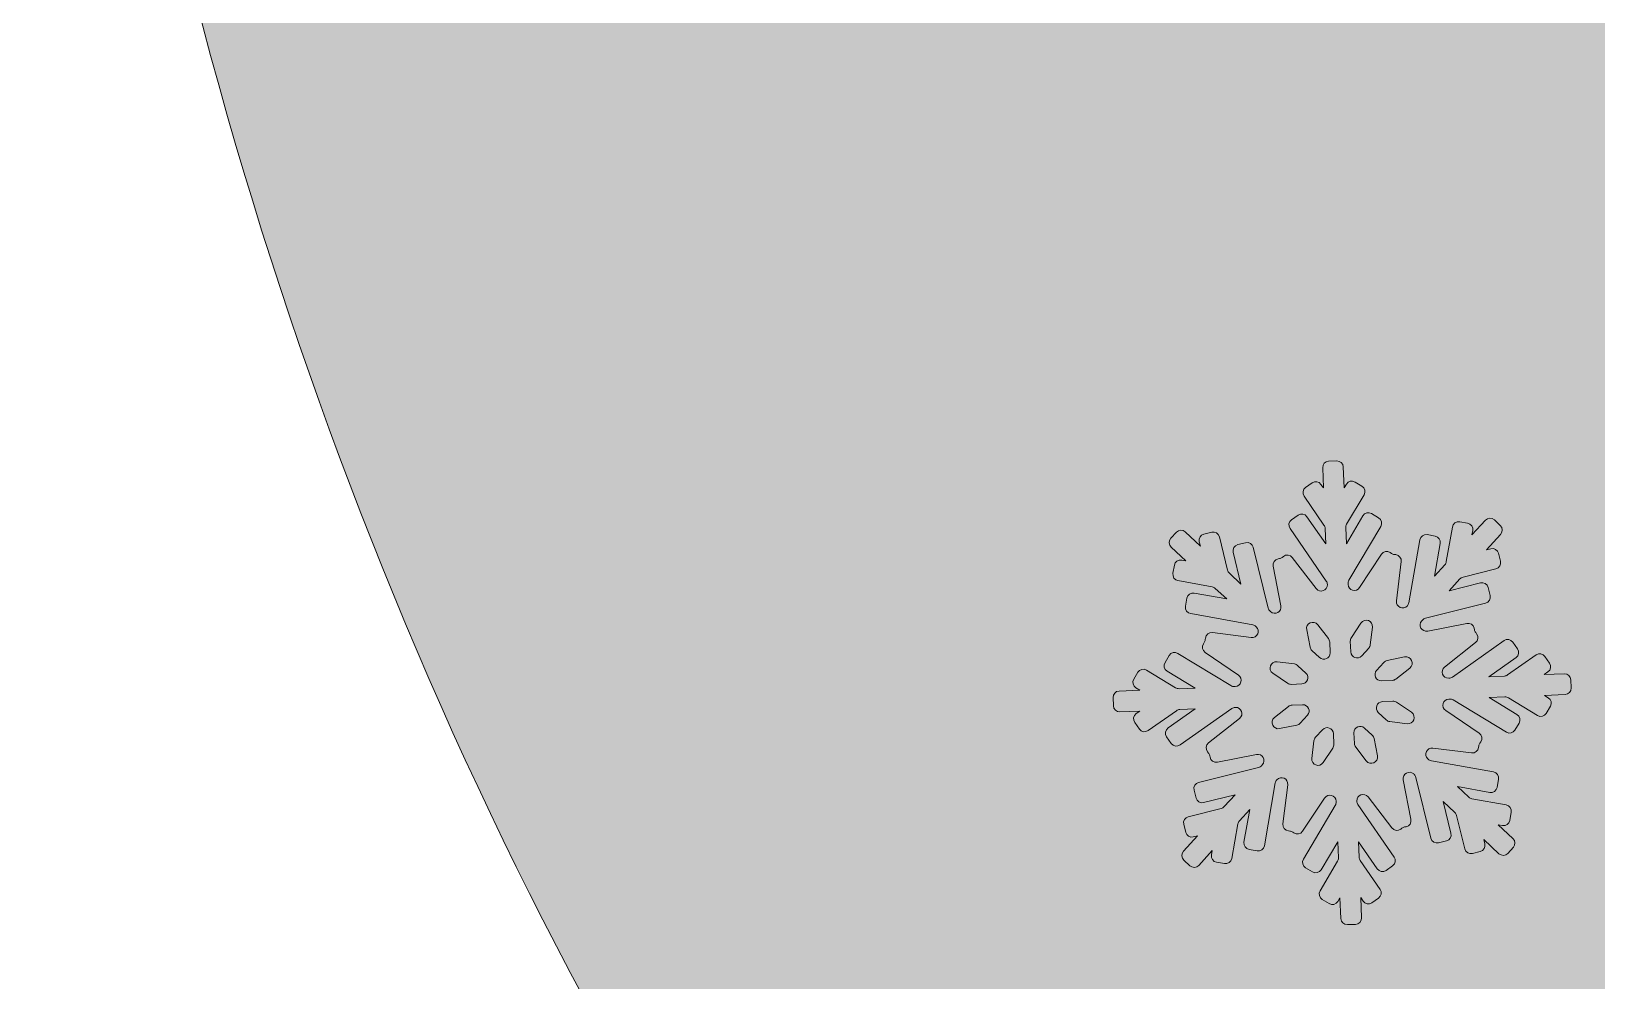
# Model space of a CAD drawing. Header units: millimetres. Extents: x 34 to 236, y -119 to -9.
# Drawn here: x 147.56 to 162.31, y -94.88 to -85.94 of the extents above; entities that cross this region are included whole.
import ezdxf

# ---------------------------------------------------------------- set-up
doc = ezdxf.new("R2010")
doc.units = ezdxf.units.MM
doc.header["$MEASUREMENT"] = 0
doc.layers.add('engraving', color=7, linetype='Continuous')
doc.layers.add('Layer 1', color=7, linetype='Continuous')

msp = doc.modelspace()

# ---------------------------------------------------------------- hatches: boundary and pattern name
at = {"layer": 'Layer 1'}
h = msp.add_hatch(color=2, dxfattribs=at)
h.dxf.hatch_style = 2
edge = h.paths.add_edge_path()
edge.add_spline(control_points=[(197.497, -92.512), (191.491, -92.512), (186.833, -90.51), (183.526, -86.507), (180.218, -82.504), (178.565, -77.807), (178.565, -72.416), (178.565, -67.026), (180.218, -62.368), (183.526, -58.444), (186.833, -54.52), (191.491, -52.557), (197.497, -52.557), (204.808, -52.557), (211.706, -56.41), (218.192, -64.114), (218.192, -64.114), (235.688, -44.397), (235.688, -44.397), (229.638, -38.435), (223.251, -34.115), (216.527, -31.439), (212.908, -29.998), (209.363, -28.949), (205.889, -28.284), (205.889, -28.284), (205.889, -26.056), (205.889, -26.056), (205.889, -23.296), (203.734, -21.019), (201.025, -20.813), (202.642, -19.614), (203.696, -17.697), (203.696, -15.529), (203.696, -11.896), (200.75, -8.95), (197.116, -8.95), (193.483, -8.95), (190.537, -11.896), (190.537, -15.529), (190.537, -17.697), (191.59, -19.614), (193.208, -20.813), (190.499, -21.019), (188.344, -23.296), (188.344, -26.056), (188.344, -26.056), (188.344, -27.991), (188.344, -27.991), (177.785, -29.407), (168.834, -33.484), (161.493, -40.226), (152.201, -48.762), (147.555, -59.623), (147.555, -72.811), (147.555, -86.334), (152.114, -97.405), (161.232, -106.023), (170.35, -114.642), (181.916, -118.95), (195.93, -118.95), (203.764, -118.95), (211.108, -117.231), (217.963, -113.794), (224.818, -110.356), (230.726, -105.894), (235.688, -100.411), (235.688, -100.411), (218.192, -82.809), (218.192, -82.809), (211.358, -89.278), (204.46, -92.512), (197.497, -92.512)], knot_values=[0, 0, 0, 0, 1, 1, 1, 2, 2, 2, 3, 3, 3, 4, 4, 4, 5, 5, 5, 6, 6, 6, 7, 7, 7, 8, 8, 8, 9, 9, 9, 10, 10, 10, 11, 11, 11, 12, 12, 12, 13, 13, 13, 14, 14, 14, 15, 15, 15, 16, 16, 16, 17, 17, 17, 18, 18, 18, 19, 19, 19, 20, 20, 20, 21, 21, 21, 22, 22, 22, 23, 23, 23, 24, 24, 24, 24], degree=3, periodic=1)
edge = h.paths.add_edge_path()
edge.add_spline(control_points=[(193.024, -15.529), (193.024, -13.273), (194.86, -11.437), (197.116, -11.437), (199.373, -11.437), (201.209, -13.273), (201.209, -15.529), (201.209, -17.786), (199.373, -19.622), (197.116, -19.622), (194.86, -19.622), (193.024, -17.786), (193.024, -15.529)], knot_values=[0, 0, 0, 0, 1, 1, 1, 2, 2, 2, 3, 3, 3, 4, 4, 4, 4], degree=3, periodic=1)

# ---------------------------------------------------------------- linework, layer by layer
at = {"layer": 'engraving', "lineweight": 0}
for points, knots in [([(162.065, -92.044), (162.064, -92.011), (162.036, -91.986), (162.004, -91.987), (162.004, -91.987), (161.815, -91.995), (161.815, -91.995), (161.815, -91.995), (161.85, -91.97), (161.85, -91.97), (161.877, -91.951), (161.883, -91.914), (161.865, -91.888), (161.865, -91.888), (161.821, -91.824), (161.821, -91.824), (161.802, -91.797), (161.765, -91.791), (161.738, -91.81), (161.738, -91.81), (161.47, -91.998), (161.47, -91.998), (161.461, -92.005), (161.45, -92.009), (161.439, -92.009), (161.439, -92.009), (161.294, -92.015), (161.294, -92.015), (161.294, -92.015), (161.549, -91.835), (161.549, -91.835), (161.575, -91.816), (161.582, -91.78), (161.563, -91.753), (161.563, -91.753), (161.519, -91.69), (161.519, -91.69), (161.5, -91.662), (161.463, -91.656), (161.436, -91.675), (161.436, -91.675), (160.95, -92.019), (160.95, -92.019), (160.94, -92.025), (160.929, -92.029), (160.918, -92.029), (160.918, -92.029), (160.915, -92.029), (160.915, -92.029), (160.858, -92.032), (160.831, -91.959), (160.876, -91.924), (160.876, -91.924), (161.168, -91.694), (161.168, -91.694), (161.193, -91.674), (161.198, -91.637), (161.178, -91.611), (161.178, -91.611), (161.169, -91.599), (161.169, -91.599), (161.163, -91.592), (161.159, -91.583), (161.158, -91.574), (161.158, -91.574), (161.155, -91.559), (161.155, -91.559), (161.148, -91.527), (161.117, -91.506), (161.085, -91.513), (161.085, -91.513), (160.717, -91.586), (160.717, -91.586), (160.66, -91.597), (160.623, -91.53), (160.661, -91.488), (160.661, -91.488), (160.667, -91.481), (160.667, -91.481), (160.675, -91.473), (160.685, -91.467), (160.697, -91.464), (160.697, -91.464), (161.262, -91.322), (161.262, -91.322), (161.293, -91.314), (161.313, -91.282), (161.305, -91.25), (161.305, -91.25), (161.286, -91.175), (161.286, -91.175), (161.278, -91.143), (161.246, -91.124), (161.214, -91.132), (161.214, -91.132), (160.918, -91.206), (160.918, -91.206), (160.918, -91.206), (161.02, -91.094), (161.02, -91.094), (161.028, -91.086), (161.038, -91.08), (161.05, -91.077), (161.05, -91.077), (161.359, -90.999), (161.359, -90.999), (161.391, -90.991), (161.41, -90.959), (161.402, -90.928), (161.402, -90.928), (161.384, -90.852), (161.384, -90.852), (161.376, -90.821), (161.344, -90.801), (161.312, -90.809), (161.312, -90.809), (161.272, -90.819), (161.272, -90.819), (161.272, -90.819), (161.404, -90.674), (161.404, -90.674), (161.426, -90.65), (161.425, -90.613), (161.401, -90.591), (161.401, -90.591), (161.345, -90.538), (161.345, -90.538), (161.321, -90.516), (161.283, -90.517), (161.261, -90.541), (161.261, -90.541), (161.134, -90.68), (161.134, -90.68), (161.134, -90.68), (161.141, -90.639), (161.141, -90.639), (161.147, -90.607), (161.125, -90.576), (161.093, -90.57), (161.093, -90.57), (161.018, -90.557), (161.018, -90.557), (160.986, -90.551), (160.955, -90.573), (160.949, -90.605), (160.949, -90.605), (160.892, -90.931), (160.892, -90.931), (160.891, -90.942), (160.885, -90.952), (160.878, -90.961), (160.878, -90.961), (160.781, -91.067), (160.781, -91.067), (160.781, -91.067), (160.834, -90.759), (160.834, -90.759), (160.84, -90.727), (160.819, -90.696), (160.786, -90.691), (160.786, -90.691), (160.712, -90.677), (160.712, -90.677), (160.679, -90.671), (160.648, -90.693), (160.643, -90.725), (160.643, -90.725), (160.539, -91.318), (160.539, -91.318), (160.537, -91.329), (160.532, -91.339), (160.525, -91.348), (160.525, -91.348), (160.525, -91.348), (160.525, -91.348), (160.486, -91.39), (160.415, -91.358), (160.422, -91.301), (160.422, -91.301), (160.467, -90.931), (160.467, -90.931), (160.471, -90.899), (160.448, -90.869), (160.416, -90.865), (160.416, -90.865), (160.401, -90.864), (160.401, -90.864), (160.392, -90.862), (160.383, -90.859), (160.376, -90.854), (160.376, -90.854), (160.364, -90.846), (160.364, -90.846), (160.337, -90.827), (160.299, -90.835), (160.281, -90.862), (160.281, -90.862), (160.074, -91.175), (160.074, -91.175), (160.043, -91.223), (159.968, -91.203), (159.966, -91.145), (159.966, -91.145), (159.966, -91.138), (159.966, -91.138), (159.965, -91.127), (159.968, -91.116), (159.974, -91.106), (159.974, -91.106), (160.274, -90.6), (160.274, -90.6), (160.29, -90.572), (160.281, -90.536), (160.254, -90.519), (160.254, -90.519), (160.188, -90.479), (160.188, -90.479), (160.16, -90.462), (160.123, -90.471), (160.106, -90.5), (160.106, -90.5), (159.95, -90.763), (159.95, -90.763), (159.95, -90.763), (159.944, -90.611), (159.944, -90.611), (159.944, -90.6), (159.947, -90.589), (159.952, -90.579), (159.952, -90.579), (160.117, -90.301), (160.117, -90.301), (160.134, -90.273), (160.125, -90.237), (160.097, -90.22), (160.097, -90.22), (160.032, -90.181), (160.032, -90.181), (160.003, -90.163), (159.967, -90.173), (159.95, -90.201), (159.95, -90.201), (159.929, -90.236), (159.929, -90.236), (159.929, -90.236), (159.921, -90.039), (159.921, -90.039), (159.92, -90.007), (159.892, -89.981), (159.86, -89.983), (159.86, -89.983), (159.783, -89.985), (159.783, -89.985), (159.751, -89.987), (159.725, -90.014), (159.727, -90.047), (159.727, -90.047), (159.734, -90.237), (159.734, -90.237), (159.734, -90.237), (159.711, -90.203), (159.711, -90.203), (159.692, -90.176), (159.655, -90.17), (159.628, -90.189), (159.628, -90.189), (159.566, -90.233), (159.566, -90.233), (159.539, -90.251), (159.533, -90.288), (159.551, -90.315), (159.551, -90.315), (159.739, -90.587), (159.739, -90.587), (159.746, -90.596), (159.749, -90.607), (159.75, -90.618), (159.75, -90.618), (159.756, -90.764), (159.756, -90.764), (159.756, -90.764), (159.579, -90.508), (159.579, -90.508), (159.56, -90.481), (159.523, -90.474), (159.496, -90.493), (159.496, -90.493), (159.433, -90.537), (159.433, -90.537), (159.407, -90.556), (159.4, -90.593), (159.419, -90.619), (159.419, -90.619), (159.761, -91.114), (159.761, -91.114), (159.767, -91.123), (159.771, -91.134), (159.771, -91.145), (159.771, -91.145), (159.771, -91.146), (159.771, -91.146), (159.773, -91.204), (159.7, -91.23), (159.665, -91.185), (159.665, -91.185), (159.44, -90.893), (159.44, -90.893), (159.42, -90.867), (159.382, -90.862), (159.357, -90.882), (159.357, -90.882), (159.346, -90.891), (159.346, -90.891), (159.338, -90.897), (159.33, -90.901), (159.32, -90.903), (159.32, -90.903), (159.307, -90.906), (159.307, -90.906), (159.274, -90.912), (159.254, -90.943), (159.26, -90.975), (159.26, -90.975), (159.333, -91.347), (159.333, -91.347), (159.344, -91.403), (159.277, -91.441), (159.235, -91.402), (159.235, -91.402), (159.231, -91.398), (159.231, -91.398), (159.223, -91.391), (159.217, -91.38), (159.214, -91.369), (159.214, -91.369), (159.072, -90.796), (159.072, -90.796), (159.064, -90.764), (159.032, -90.745), (159, -90.753), (159, -90.753), (158.926, -90.771), (158.926, -90.771), (158.895, -90.779), (158.875, -90.811), (158.883, -90.843), (158.883, -90.843), (158.957, -91.142), (158.957, -91.142), (158.957, -91.142), (158.848, -91.04), (158.848, -91.04), (158.839, -91.032), (158.833, -91.022), (158.831, -91.011), (158.831, -91.011), (158.753, -90.697), (158.753, -90.697), (158.745, -90.665), (158.713, -90.645), (158.681, -90.653), (158.681, -90.653), (158.607, -90.672), (158.607, -90.672), (158.576, -90.68), (158.556, -90.712), (158.564, -90.744), (158.564, -90.744), (158.574, -90.784), (158.574, -90.784), (158.574, -90.784), (158.432, -90.651), (158.432, -90.651), (158.408, -90.629), (158.37, -90.63), (158.348, -90.654), (158.348, -90.654), (158.296, -90.711), (158.296, -90.711), (158.274, -90.735), (158.275, -90.772), (158.299, -90.794), (158.299, -90.794), (158.438, -90.924), (158.438, -90.924), (158.438, -90.924), (158.398, -90.917), (158.398, -90.917), (158.365, -90.911), (158.334, -90.933), (158.329, -90.965), (158.329, -90.965), (158.316, -91.041), (158.316, -91.041), (158.31, -91.074), (158.331, -91.104), (158.363, -91.11), (158.363, -91.11), (158.685, -91.168), (158.685, -91.168), (158.696, -91.17), (158.707, -91.175), (158.715, -91.183), (158.715, -91.183), (158.822, -91.283), (158.822, -91.283), (158.822, -91.283), (158.517, -91.228), (158.517, -91.228), (158.485, -91.222), (158.454, -91.244), (158.448, -91.276), (158.448, -91.276), (158.435, -91.352), (158.435, -91.352), (158.429, -91.384), (158.451, -91.415), (158.483, -91.421), (158.483, -91.421), (159.068, -91.527), (159.068, -91.527), (159.08, -91.529), (159.09, -91.534), (159.098, -91.542), (159.098, -91.542), (159.101, -91.544), (159.101, -91.544), (159.143, -91.583), (159.11, -91.653), (159.053, -91.646), (159.053, -91.646), (158.688, -91.6), (158.688, -91.6), (158.656, -91.596), (158.626, -91.619), (158.622, -91.651), (158.622, -91.651), (158.62, -91.666), (158.62, -91.666), (158.619, -91.676), (158.616, -91.684), (158.611, -91.692), (158.611, -91.692), (158.603, -91.705), (158.603, -91.705), (158.585, -91.732), (158.592, -91.768), (158.619, -91.786), (158.619, -91.786), (158.933, -91.999), (158.933, -91.999), (158.98, -92.031), (158.959, -92.105), (158.902, -92.108), (158.902, -92.108), (158.895, -92.108), (158.895, -92.108), (158.883, -92.108), (158.871, -92.105), (158.862, -92.099), (158.862, -92.099), (158.362, -91.795), (158.362, -91.795), (158.334, -91.778), (158.297, -91.787), (158.28, -91.815), (158.28, -91.815), (158.241, -91.881), (158.241, -91.881), (158.224, -91.909), (158.233, -91.945), (158.261, -91.962), (158.261, -91.962), (158.524, -92.122), (158.524, -92.122), (158.524, -92.122), (158.374, -92.128), (158.374, -92.128), (158.362, -92.128), (158.351, -92.125), (158.341, -92.119), (158.341, -92.119), (158.067, -91.953), (158.067, -91.953), (158.039, -91.936), (158.002, -91.945), (157.985, -91.973), (157.985, -91.973), (157.946, -92.039), (157.946, -92.039), (157.93, -92.067), (157.938, -92.103), (157.966, -92.12), (157.966, -92.12), (158.003, -92.142), (158.003, -92.142), (158.003, -92.142), (157.808, -92.15), (157.808, -92.15), (157.775, -92.151), (157.75, -92.179), (157.751, -92.212), (157.751, -92.212), (157.754, -92.289), (157.754, -92.289), (157.756, -92.322), (157.783, -92.347), (157.816, -92.346), (157.816, -92.346), (158.004, -92.338), (158.004, -92.338), (158.004, -92.338), (157.969, -92.363), (157.969, -92.363), (157.943, -92.382), (157.936, -92.419), (157.955, -92.445), (157.955, -92.445), (157.999, -92.509), (157.999, -92.509), (158.018, -92.536), (158.055, -92.542), (158.082, -92.523), (158.082, -92.523), (158.349, -92.335), (158.349, -92.335), (158.358, -92.328), (158.369, -92.324), (158.381, -92.324), (158.381, -92.324), (158.525, -92.318), (158.525, -92.318), (158.525, -92.318), (158.271, -92.498), (158.271, -92.498), (158.244, -92.517), (158.238, -92.553), (158.256, -92.58), (158.256, -92.58), (158.3, -92.643), (158.3, -92.643), (158.319, -92.671), (158.356, -92.677), (158.383, -92.658), (158.383, -92.658), (158.87, -92.314), (158.87, -92.314), (158.879, -92.308), (158.89, -92.304), (158.902, -92.304), (158.902, -92.304), (158.904, -92.304), (158.904, -92.304), (158.962, -92.301), (158.988, -92.374), (158.943, -92.409), (158.943, -92.409), (158.652, -92.639), (158.652, -92.639), (158.626, -92.659), (158.621, -92.696), (158.641, -92.722), (158.641, -92.722), (158.651, -92.734), (158.651, -92.734), (158.656, -92.741), (158.66, -92.75), (158.662, -92.759), (158.662, -92.759), (158.665, -92.774), (158.665, -92.774), (158.671, -92.806), (158.702, -92.827), (158.734, -92.82), (158.734, -92.82), (159.103, -92.747), (159.103, -92.747), (159.159, -92.736), (159.197, -92.803), (159.158, -92.845), (159.158, -92.845), (159.152, -92.852), (159.152, -92.852), (159.144, -92.86), (159.134, -92.866), (159.123, -92.869), (159.123, -92.869), (158.558, -93.011), (158.558, -93.011), (158.526, -93.019), (158.507, -93.051), (158.515, -93.083), (158.515, -93.083), (158.533, -93.158), (158.533, -93.158), (158.541, -93.19), (158.573, -93.209), (158.605, -93.201), (158.605, -93.201), (158.901, -93.127), (158.901, -93.127), (158.901, -93.127), (158.799, -93.238), (158.799, -93.238), (158.791, -93.247), (158.781, -93.253), (158.77, -93.256), (158.77, -93.256), (158.46, -93.334), (158.46, -93.334), (158.428, -93.342), (158.409, -93.374), (158.417, -93.405), (158.417, -93.405), (158.436, -93.481), (158.436, -93.481), (158.443, -93.512), (158.476, -93.532), (158.507, -93.524), (158.507, -93.524), (158.548, -93.514), (158.548, -93.514), (158.548, -93.514), (158.415, -93.659), (158.415, -93.659), (158.393, -93.683), (158.395, -93.72), (158.418, -93.742), (158.418, -93.742), (158.475, -93.795), (158.475, -93.795), (158.499, -93.817), (158.537, -93.816), (158.559, -93.792), (158.559, -93.792), (158.686, -93.653), (158.686, -93.653), (158.686, -93.653), (158.678, -93.694), (158.678, -93.694), (158.673, -93.726), (158.694, -93.757), (158.726, -93.763), (158.726, -93.763), (158.801, -93.776), (158.801, -93.776), (158.834, -93.782), (158.865, -93.76), (158.87, -93.728), (158.87, -93.728), (158.927, -93.402), (158.927, -93.402), (158.929, -93.391), (158.934, -93.381), (158.942, -93.372), (158.942, -93.372), (159.039, -93.266), (159.039, -93.266), (159.039, -93.266), (158.985, -93.574), (158.985, -93.574), (158.98, -93.606), (159.001, -93.637), (159.033, -93.642), (159.033, -93.642), (159.108, -93.656), (159.108, -93.656), (159.14, -93.662), (159.171, -93.64), (159.177, -93.608), (159.177, -93.608), (159.28, -93.015), (159.28, -93.015), (159.282, -93.004), (159.287, -92.994), (159.295, -92.985), (159.295, -92.985), (159.295, -92.985), (159.295, -92.985), (159.334, -92.943), (159.404, -92.975), (159.397, -93.032), (159.397, -93.032), (159.352, -93.402), (159.352, -93.402), (159.348, -93.434), (159.371, -93.463), (159.404, -93.468), (159.404, -93.468), (159.418, -93.469), (159.418, -93.469), (159.427, -93.471), (159.436, -93.474), (159.444, -93.479), (159.444, -93.479), (159.455, -93.487), (159.455, -93.487), (159.483, -93.506), (159.52, -93.498), (159.538, -93.471), (159.538, -93.471), (159.745, -93.158), (159.745, -93.158), (159.777, -93.11), (159.851, -93.13), (159.854, -93.188), (159.854, -93.188), (159.854, -93.195), (159.854, -93.195), (159.854, -93.206), (159.852, -93.217), (159.846, -93.227), (159.846, -93.227), (159.546, -93.733), (159.546, -93.733), (159.529, -93.761), (159.538, -93.797), (159.566, -93.814), (159.566, -93.814), (159.631, -93.854), (159.631, -93.854), (159.659, -93.871), (159.696, -93.862), (159.713, -93.833), (159.713, -93.833), (159.869, -93.57), (159.869, -93.57), (159.869, -93.57), (159.875, -93.722), (159.875, -93.722), (159.876, -93.733), (159.873, -93.744), (159.867, -93.754), (159.867, -93.754), (159.702, -94.032), (159.702, -94.032), (159.686, -94.06), (159.695, -94.096), (159.723, -94.113), (159.723, -94.113), (159.788, -94.152), (159.788, -94.152), (159.816, -94.17), (159.853, -94.16), (159.87, -94.132), (159.87, -94.132), (159.89, -94.097), (159.89, -94.097), (159.89, -94.097), (159.898, -94.294), (159.898, -94.294), (159.9, -94.326), (159.927, -94.352), (159.96, -94.35), (159.96, -94.35), (160.036, -94.348), (160.036, -94.348), (160.069, -94.346), (160.094, -94.319), (160.093, -94.286), (160.093, -94.286), (160.085, -94.096), (160.085, -94.096), (160.085, -94.096), (160.108, -94.13), (160.108, -94.13), (160.127, -94.157), (160.164, -94.163), (160.191, -94.144), (160.191, -94.144), (160.254, -94.1), (160.254, -94.1), (160.28, -94.082), (160.287, -94.045), (160.268, -94.018), (160.268, -94.018), (160.08, -93.746), (160.08, -93.746), (160.074, -93.737), (160.07, -93.726), (160.07, -93.715), (160.07, -93.715), (160.064, -93.569), (160.064, -93.569), (160.064, -93.569), (160.241, -93.825), (160.241, -93.825), (160.259, -93.852), (160.297, -93.859), (160.324, -93.84), (160.324, -93.84), (160.386, -93.796), (160.386, -93.796), (160.413, -93.777), (160.419, -93.74), (160.401, -93.714), (160.401, -93.714), (160.059, -93.219), (160.059, -93.219), (160.053, -93.21), (160.049, -93.199), (160.048, -93.188), (160.048, -93.188), (160.048, -93.187), (160.048, -93.187), (160.046, -93.129), (160.119, -93.103), (160.155, -93.148), (160.155, -93.148), (160.379, -93.44), (160.379, -93.44), (160.399, -93.466), (160.437, -93.471), (160.463, -93.451), (160.463, -93.451), (160.474, -93.442), (160.474, -93.442), (160.481, -93.436), (160.49, -93.432), (160.499, -93.43), (160.499, -93.43), (160.513, -93.428), (160.513, -93.428), (160.545, -93.421), (160.566, -93.39), (160.559, -93.358), (160.559, -93.358), (160.486, -92.986), (160.486, -92.986), (160.475, -92.93), (160.543, -92.892), (160.585, -92.931), (160.585, -92.931), (160.588, -92.935), (160.588, -92.935), (160.597, -92.942), (160.603, -92.953), (160.605, -92.964), (160.605, -92.964), (160.747, -93.537), (160.747, -93.537), (160.755, -93.569), (160.787, -93.588), (160.819, -93.58), (160.819, -93.58), (160.893, -93.562), (160.893, -93.562), (160.925, -93.554), (160.944, -93.522), (160.936, -93.49), (160.936, -93.49), (160.862, -93.19), (160.862, -93.19), (160.862, -93.19), (160.972, -93.293), (160.972, -93.293), (160.98, -93.301), (160.986, -93.311), (160.989, -93.322), (160.989, -93.322), (161.067, -93.637), (161.067, -93.637), (161.074, -93.668), (161.107, -93.688), (161.138, -93.68), (161.138, -93.68), (161.212, -93.661), (161.212, -93.661), (161.244, -93.653), (161.263, -93.621), (161.255, -93.59), (161.255, -93.59), (161.245, -93.549), (161.245, -93.549), (161.245, -93.549), (161.388, -93.682), (161.388, -93.682), (161.412, -93.704), (161.45, -93.703), (161.472, -93.679), (161.472, -93.679), (161.524, -93.622), (161.524, -93.622), (161.545, -93.598), (161.544, -93.561), (161.52, -93.539), (161.52, -93.539), (161.381, -93.409), (161.381, -93.409), (161.381, -93.409), (161.422, -93.416), (161.422, -93.416), (161.454, -93.422), (161.485, -93.4), (161.491, -93.368), (161.491, -93.368), (161.504, -93.292), (161.504, -93.292), (161.509, -93.259), (161.488, -93.229), (161.456, -93.223), (161.456, -93.223), (161.134, -93.165), (161.134, -93.165), (161.123, -93.163), (161.113, -93.158), (161.104, -93.15), (161.104, -93.15), (160.998, -93.05), (160.998, -93.05), (160.998, -93.05), (161.302, -93.105), (161.302, -93.105), (161.335, -93.111), (161.365, -93.089), (161.371, -93.057), (161.371, -93.057), (161.384, -92.981), (161.384, -92.981), (161.39, -92.949), (161.369, -92.918), (161.336, -92.912), (161.336, -92.912), (160.751, -92.807), (160.751, -92.807), (160.74, -92.805), (160.729, -92.799), (160.721, -92.791), (160.721, -92.791), (160.718, -92.789), (160.718, -92.789), (160.676, -92.75), (160.709, -92.68), (160.766, -92.687), (160.766, -92.687), (161.131, -92.733), (161.131, -92.733), (161.164, -92.737), (161.193, -92.714), (161.197, -92.682), (161.197, -92.682), (161.199, -92.667), (161.199, -92.667), (161.2, -92.657), (161.203, -92.649), (161.209, -92.641), (161.209, -92.641), (161.217, -92.628), (161.217, -92.628), (161.235, -92.601), (161.228, -92.565), (161.201, -92.547), (161.201, -92.547), (160.887, -92.334), (160.887, -92.334), (160.839, -92.302), (160.86, -92.228), (160.917, -92.225), (160.917, -92.225), (160.925, -92.225), (160.925, -92.225), (160.936, -92.225), (160.948, -92.228), (160.958, -92.234), (160.958, -92.234), (161.458, -92.538), (161.458, -92.538), (161.486, -92.555), (161.522, -92.546), (161.539, -92.518), (161.539, -92.518), (161.579, -92.452), (161.579, -92.452), (161.595, -92.424), (161.586, -92.388), (161.558, -92.371), (161.558, -92.371), (161.296, -92.211), (161.296, -92.211), (161.296, -92.211), (161.445, -92.205), (161.445, -92.205), (161.457, -92.205), (161.469, -92.208), (161.479, -92.214), (161.479, -92.214), (161.752, -92.38), (161.752, -92.38), (161.781, -92.398), (161.817, -92.388), (161.834, -92.36), (161.834, -92.36), (161.873, -92.294), (161.873, -92.294), (161.89, -92.266), (161.881, -92.23), (161.853, -92.213), (161.853, -92.213), (161.817, -92.191), (161.817, -92.191), (161.817, -92.191), (162.011, -92.183), (162.011, -92.183), (162.044, -92.182), (162.07, -92.154), (162.068, -92.121), (162.068, -92.121), (162.065, -92.044), (162.065, -92.044)], [0, 0, 0, 0, 1, 1, 1, 2, 2, 2, 3, 3, 3, 4, 4, 4, 5, 5, 5, 6, 6, 6, 7, 7, 7, 8, 8, 8, 9, 9, 9, 10, 10, 10, 11, 11, 11, 12, 12, 12, 13, 13, 13, 14, 14, 14, 15, 15, 15, 16, 16, 16, 17, 17, 17, 18, 18, 18, 19, 19, 19, 20, 20, 20, 21, 21, 21, 22, 22, 22, 23, 23, 23, 24, 24, 24, 25, 25, 25, 26, 26, 26, 27, 27, 27, 28, 28, 28, 29, 29, 29, 30, 30, 30, 31, 31, 31, 32, 32, 32, 33, 33, 33, 34, 34, 34, 35, 35, 35, 36, 36, 36, 37, 37, 37, 38, 38, 38, 39, 39, 39, 40, 40, 40, 41, 41, 41, 42, 42, 42, 43, 43, 43, 44, 44, 44, 45, 45, 45, 46, 46, 46, 47, 47, 47, 48, 48, 48, 49, 49, 49, 50, 50, 50, 51, 51, 51, 52, 52, 52, 53, 53, 53, 54, 54, 54, 55, 55, 55, 56, 56, 56, 57, 57, 57, 58, 58, 58, 59, 59, 59, 60, 60, 60, 61, 61, 61, 62, 62, 62, 63, 63, 63, 64, 64, 64, 65, 65, 65, 66, 66, 66, 67, 67, 67, 68, 68, 68, 69, 69, 69, 70, 70, 70, 71, 71, 71, 72, 72, 72, 73, 73, 73, 74, 74, 74, 75, 75, 75, 76, 76, 76, 77, 77, 77, 78, 78, 78, 79, 79, 79, 80, 80, 80, 81, 81, 81, 82, 82, 82, 83, 83, 83, 84, 84, 84, 85, 85, 85, 86, 86, 86, 87, 87, 87, 88, 88, 88, 89, 89, 89, 90, 90, 90, 91, 91, 91, 92, 92, 92, 93, 93, 93, 94, 94, 94, 95, 95, 95, 96, 96, 96, 97, 97, 97, 98, 98, 98, 99, 99, 99, 100, 100, 100, 101, 101, 101, 102, 102, 102, 103, 103, 103, 104, 104, 104, 105, 105, 105, 106, 106, 106, 107, 107, 107, 108, 108, 108, 109, 109, 109, 110, 110, 110, 111, 111, 111, 112, 112, 112, 113, 113, 113, 114, 114, 114, 115, 115, 115, 116, 116, 116, 117, 117, 117, 118, 118, 118, 119, 119, 119, 120, 120, 120, 121, 121, 121, 122, 122, 122, 123, 123, 123, 124, 124, 124, 125, 125, 125, 126, 126, 126, 127, 127, 127, 128, 128, 128, 129, 129, 129, 130, 130, 130, 131, 131, 131, 132, 132, 132, 133, 133, 133, 134, 134, 134, 135, 135, 135, 136, 136, 136, 137, 137, 137, 138, 138, 138, 139, 139, 139, 140, 140, 140, 141, 141, 141, 142, 142, 142, 143, 143, 143, 144, 144, 144, 145, 145, 145, 146, 146, 146, 147, 147, 147, 148, 148, 148, 149, 149, 149, 150, 150, 150, 151, 151, 151, 152, 152, 152, 153, 153, 153, 154, 154, 154, 155, 155, 155, 156, 156, 156, 157, 157, 157, 158, 158, 158, 159, 159, 159, 160, 160, 160, 161, 161, 161, 162, 162, 162, 163, 163, 163, 164, 164, 164, 165, 165, 165, 166, 166, 166, 167, 167, 167, 168, 168, 168, 169, 169, 169, 170, 170, 170, 171, 171, 171, 172, 172, 172, 173, 173, 173, 174, 174, 174, 175, 175, 175, 176, 176, 176, 177, 177, 177, 178, 178, 178, 179, 179, 179, 180, 180, 180, 181, 181, 181, 182, 182, 182, 183, 183, 183, 184, 184, 184, 185, 185, 185, 186, 186, 186, 187, 187, 187, 188, 188, 188, 189, 189, 189, 190, 190, 190, 191, 191, 191, 192, 192, 192, 193, 193, 193, 194, 194, 194, 195, 195, 195, 196, 196, 196, 197, 197, 197, 198, 198, 198, 199, 199, 199, 200, 200, 200, 201, 201, 201, 202, 202, 202, 203, 203, 203, 204, 204, 204, 205, 205, 205, 206, 206, 206, 207, 207, 207, 208, 208, 208, 209, 209, 209, 210, 210, 210, 211, 211, 211, 212, 212, 212, 213, 213, 213, 214, 214, 214, 215, 215, 215, 216, 216, 216, 217, 217, 217, 218, 218, 218, 219, 219, 219, 220, 220, 220, 221, 221, 221, 222, 222, 222, 223, 223, 223, 224, 224, 224, 225, 225, 225, 226, 226, 226, 227, 227, 227, 228, 228, 228, 229, 229, 229, 230, 230, 230, 231, 231, 231, 232, 232, 232, 233, 233, 233, 234, 234, 234, 235, 235, 235, 236, 236, 236, 237, 237, 237, 238, 238, 238, 239, 239, 239, 240, 240, 240, 241, 241, 241, 242, 242, 242, 243, 243, 243, 244, 244, 244, 245, 245, 245, 246, 246, 246, 247, 247, 247, 248, 248, 248, 249, 249, 249, 250, 250, 250, 251, 251, 251, 252, 252, 252, 253, 253, 253, 254, 254, 254, 255, 255, 255, 256, 256, 256, 257, 257, 257, 258, 258, 258, 259, 259, 259, 260, 260, 260, 261, 261, 261, 262, 262, 262, 263, 263, 263, 264, 264, 264, 265, 265, 265, 266, 266, 266, 267, 267, 267, 268, 268, 268, 269, 269, 269, 270, 270, 270, 271, 271, 271, 272, 272, 272, 273, 273, 273, 274, 274, 274, 275, 275, 275, 276, 276, 276, 277, 277, 277, 278, 278, 278, 279, 279, 279, 280, 280, 280, 281, 281, 281, 282, 282, 282, 283, 283, 283, 284, 284, 284, 285, 285, 285, 286, 286, 286, 287, 287, 287, 288, 288, 288, 289, 289, 289, 290, 290, 290, 291, 291, 291, 292, 292, 292, 293, 293, 293, 294, 294, 294, 295, 295, 295, 296, 296, 296, 297, 297, 297, 298, 298, 298, 299, 299, 299, 300, 300, 300, 301, 301, 301, 302, 302, 302, 303, 303, 303, 304, 304, 304, 305, 305, 305, 306, 306, 306, 307, 307, 307, 308, 308, 308, 309, 309, 309, 310, 310, 310, 311, 311, 311, 312, 312, 312, 313, 313, 313, 314, 314, 314, 315, 315, 315, 316, 316, 316, 317, 317, 317, 318, 318, 318, 319, 319, 319, 320, 320, 320, 321, 321, 321, 322, 322, 322, 323, 323, 323, 324, 324, 324, 325, 325, 325, 326, 326, 326, 327, 327, 327, 328, 328, 328, 329, 329, 329, 330, 330, 330, 331, 331, 331, 332, 332, 332, 333, 333, 333, 334, 334, 334, 335, 335, 335, 336, 336, 336, 336]), ([(159.992, -91.782), (159.992, -91.782), (159.987, -91.681), (159.987, -91.681), (159.987, -91.669), (159.99, -91.657), (159.997, -91.646), (159.997, -91.646), (160.088, -91.51), (160.088, -91.51), (160.122, -91.457), (160.203, -91.487), (160.196, -91.549), (160.196, -91.549), (160.176, -91.714), (160.176, -91.714), (160.174, -91.726), (160.169, -91.737), (160.161, -91.747), (160.161, -91.747), (160.095, -91.819), (160.095, -91.819), (160.059, -91.858), (159.994, -91.834), (159.992, -91.782)], [0, 0, 0, 0, 1, 1, 1, 2, 2, 2, 3, 3, 3, 4, 4, 4, 5, 5, 5, 6, 6, 6, 7, 7, 7, 8, 8, 8, 8]), ([(159.681, -91.526), (159.681, -91.526), (159.781, -91.655), (159.781, -91.655), (159.788, -91.664), (159.792, -91.676), (159.793, -91.688), (159.793, -91.688), (159.797, -91.789), (159.797, -91.789), (159.799, -91.842), (159.736, -91.87), (159.697, -91.834), (159.697, -91.834), (159.626, -91.768), (159.626, -91.768), (159.617, -91.759), (159.611, -91.748), (159.608, -91.736), (159.608, -91.736), (159.576, -91.573), (159.576, -91.573), (159.564, -91.512), (159.643, -91.476), (159.681, -91.526)], [0, 0, 0, 0, 1, 1, 1, 2, 2, 2, 3, 3, 3, 4, 4, 4, 5, 5, 5, 6, 6, 6, 7, 7, 7, 8, 8, 8, 8]), ([(159.396, -92.077), (159.396, -92.077), (159.257, -91.983), (159.257, -91.983), (159.205, -91.948), (159.235, -91.867), (159.297, -91.875), (159.297, -91.875), (159.461, -91.895), (159.461, -91.895), (159.473, -91.897), (159.484, -91.902), (159.494, -91.911), (159.494, -91.911), (159.568, -91.981), (159.568, -91.981), (159.607, -92.017), (159.582, -92.081), (159.53, -92.083), (159.53, -92.083), (159.431, -92.087), (159.431, -92.087), (159.419, -92.087), (159.406, -92.084), (159.396, -92.077)], [0, 0, 0, 0, 1, 1, 1, 2, 2, 2, 3, 3, 3, 4, 4, 4, 5, 5, 5, 6, 6, 6, 7, 7, 7, 8, 8, 8, 8]), ([(160.235, -91.955), (160.235, -91.955), (160.303, -91.88), (160.303, -91.88), (160.312, -91.871), (160.323, -91.864), (160.336, -91.862), (160.336, -91.862), (160.498, -91.829), (160.498, -91.829), (160.56, -91.817), (160.596, -91.896), (160.547, -91.934), (160.547, -91.934), (160.415, -92.037), (160.415, -92.037), (160.406, -92.045), (160.394, -92.05), (160.381, -92.05), (160.381, -92.05), (160.281, -92.054), (160.281, -92.054), (160.229, -92.056), (160.2, -91.994), (160.235, -91.955)], [0, 0, 0, 0, 1, 1, 1, 2, 2, 2, 3, 3, 3, 4, 4, 4, 5, 5, 5, 6, 6, 6, 7, 7, 7, 8, 8, 8, 8]), ([(159.584, -92.378), (159.584, -92.378), (159.516, -92.453), (159.516, -92.453), (159.508, -92.462), (159.496, -92.469), (159.484, -92.471), (159.484, -92.471), (159.321, -92.504), (159.321, -92.504), (159.26, -92.516), (159.224, -92.437), (159.273, -92.399), (159.273, -92.399), (159.404, -92.296), (159.404, -92.296), (159.414, -92.288), (159.426, -92.283), (159.438, -92.283), (159.438, -92.283), (159.538, -92.279), (159.538, -92.279), (159.591, -92.277), (159.62, -92.339), (159.584, -92.378)], [0, 0, 0, 0, 1, 1, 1, 2, 2, 2, 3, 3, 3, 4, 4, 4, 5, 5, 5, 6, 6, 6, 7, 7, 7, 8, 8, 8, 8]), ([(160.424, -92.256), (160.424, -92.256), (160.563, -92.35), (160.563, -92.35), (160.614, -92.385), (160.584, -92.466), (160.522, -92.458), (160.522, -92.458), (160.359, -92.438), (160.359, -92.438), (160.347, -92.436), (160.335, -92.431), (160.326, -92.422), (160.326, -92.422), (160.251, -92.352), (160.251, -92.352), (160.213, -92.316), (160.237, -92.252), (160.29, -92.25), (160.29, -92.25), (160.388, -92.246), (160.388, -92.246), (160.401, -92.245), (160.413, -92.249), (160.424, -92.256)], [0, 0, 0, 0, 1, 1, 1, 2, 2, 2, 3, 3, 3, 4, 4, 4, 5, 5, 5, 6, 6, 6, 7, 7, 7, 8, 8, 8, 8]), ([(159.828, -92.551), (159.828, -92.551), (159.832, -92.652), (159.832, -92.652), (159.832, -92.664), (159.829, -92.676), (159.822, -92.687), (159.822, -92.687), (159.732, -92.823), (159.732, -92.823), (159.697, -92.876), (159.616, -92.846), (159.624, -92.784), (159.624, -92.784), (159.644, -92.619), (159.644, -92.619), (159.645, -92.607), (159.65, -92.596), (159.659, -92.586), (159.659, -92.586), (159.725, -92.514), (159.725, -92.514), (159.761, -92.475), (159.826, -92.499), (159.828, -92.551)], [0, 0, 0, 0, 1, 1, 1, 2, 2, 2, 3, 3, 3, 4, 4, 4, 5, 5, 5, 6, 6, 6, 7, 7, 7, 8, 8, 8, 8]), ([(160.138, -92.807), (160.138, -92.807), (160.039, -92.678), (160.039, -92.678), (160.031, -92.669), (160.027, -92.657), (160.026, -92.645), (160.026, -92.645), (160.022, -92.544), (160.022, -92.544), (160.02, -92.491), (160.083, -92.462), (160.122, -92.499), (160.122, -92.499), (160.193, -92.565), (160.193, -92.565), (160.203, -92.574), (160.209, -92.585), (160.211, -92.597), (160.211, -92.597), (160.243, -92.76), (160.243, -92.76), (160.255, -92.821), (160.176, -92.857), (160.138, -92.807)], [0, 0, 0, 0, 1, 1, 1, 2, 2, 2, 3, 3, 3, 4, 4, 4, 5, 5, 5, 6, 6, 6, 7, 7, 7, 8, 8, 8, 8])]:
    msp.add_open_spline(points, degree=3, knots=knots, dxfattribs=at)
at = {"layer": 'Layer 1', "lineweight": 0}
msp.add_open_spline([(197.497, -92.512), (191.491, -92.512), (186.833, -90.51), (183.526, -86.507), (180.218, -82.504), (178.565, -77.807), (178.565, -72.416), (178.565, -67.026), (180.218, -62.368), (183.526, -58.444), (186.833, -54.52), (191.491, -52.557), (197.497, -52.557), (204.808, -52.557), (211.706, -56.41), (218.192, -64.114), (218.192, -64.114), (235.688, -44.397), (235.688, -44.397), (229.638, -38.435), (223.251, -34.115), (216.527, -31.439), (212.908, -29.998), (209.363, -28.949), (205.889, -28.284), (205.889, -28.284), (205.889, -26.056), (205.889, -26.056), (205.889, -23.296), (203.734, -21.019), (201.025, -20.813), (202.642, -19.614), (203.696, -17.697), (203.696, -15.529), (203.696, -11.896), (200.75, -8.95), (197.116, -8.95), (193.483, -8.95), (190.537, -11.896), (190.537, -15.529), (190.537, -17.697), (191.59, -19.614), (193.208, -20.813), (190.499, -21.019), (188.344, -23.296), (188.344, -26.056), (188.344, -26.056), (188.344, -27.991), (188.344, -27.991), (177.785, -29.407), (168.834, -33.484), (161.493, -40.226), (152.201, -48.762), (147.555, -59.623), (147.555, -72.811), (147.555, -86.334), (152.114, -97.405), (161.232, -106.023), (170.35, -114.642), (181.916, -118.95), (195.93, -118.95), (203.764, -118.95), (211.108, -117.231), (217.963, -113.794), (224.818, -110.356), (230.726, -105.894), (235.688, -100.411), (235.688, -100.411), (218.192, -82.809), (218.192, -82.809), (211.358, -89.278), (204.46, -92.512), (197.497, -92.512)], degree=3, knots=[0, 0, 0, 0, 1, 1, 1, 2, 2, 2, 3, 3, 3, 4, 4, 4, 5, 5, 5, 6, 6, 6, 7, 7, 7, 8, 8, 8, 9, 9, 9, 10, 10, 10, 11, 11, 11, 12, 12, 12, 13, 13, 13, 14, 14, 14, 15, 15, 15, 16, 16, 16, 17, 17, 17, 18, 18, 18, 19, 19, 19, 20, 20, 20, 21, 21, 21, 22, 22, 22, 23, 23, 23, 24, 24, 24, 24], dxfattribs=at)

doc.saveas('drawing.dxf')
